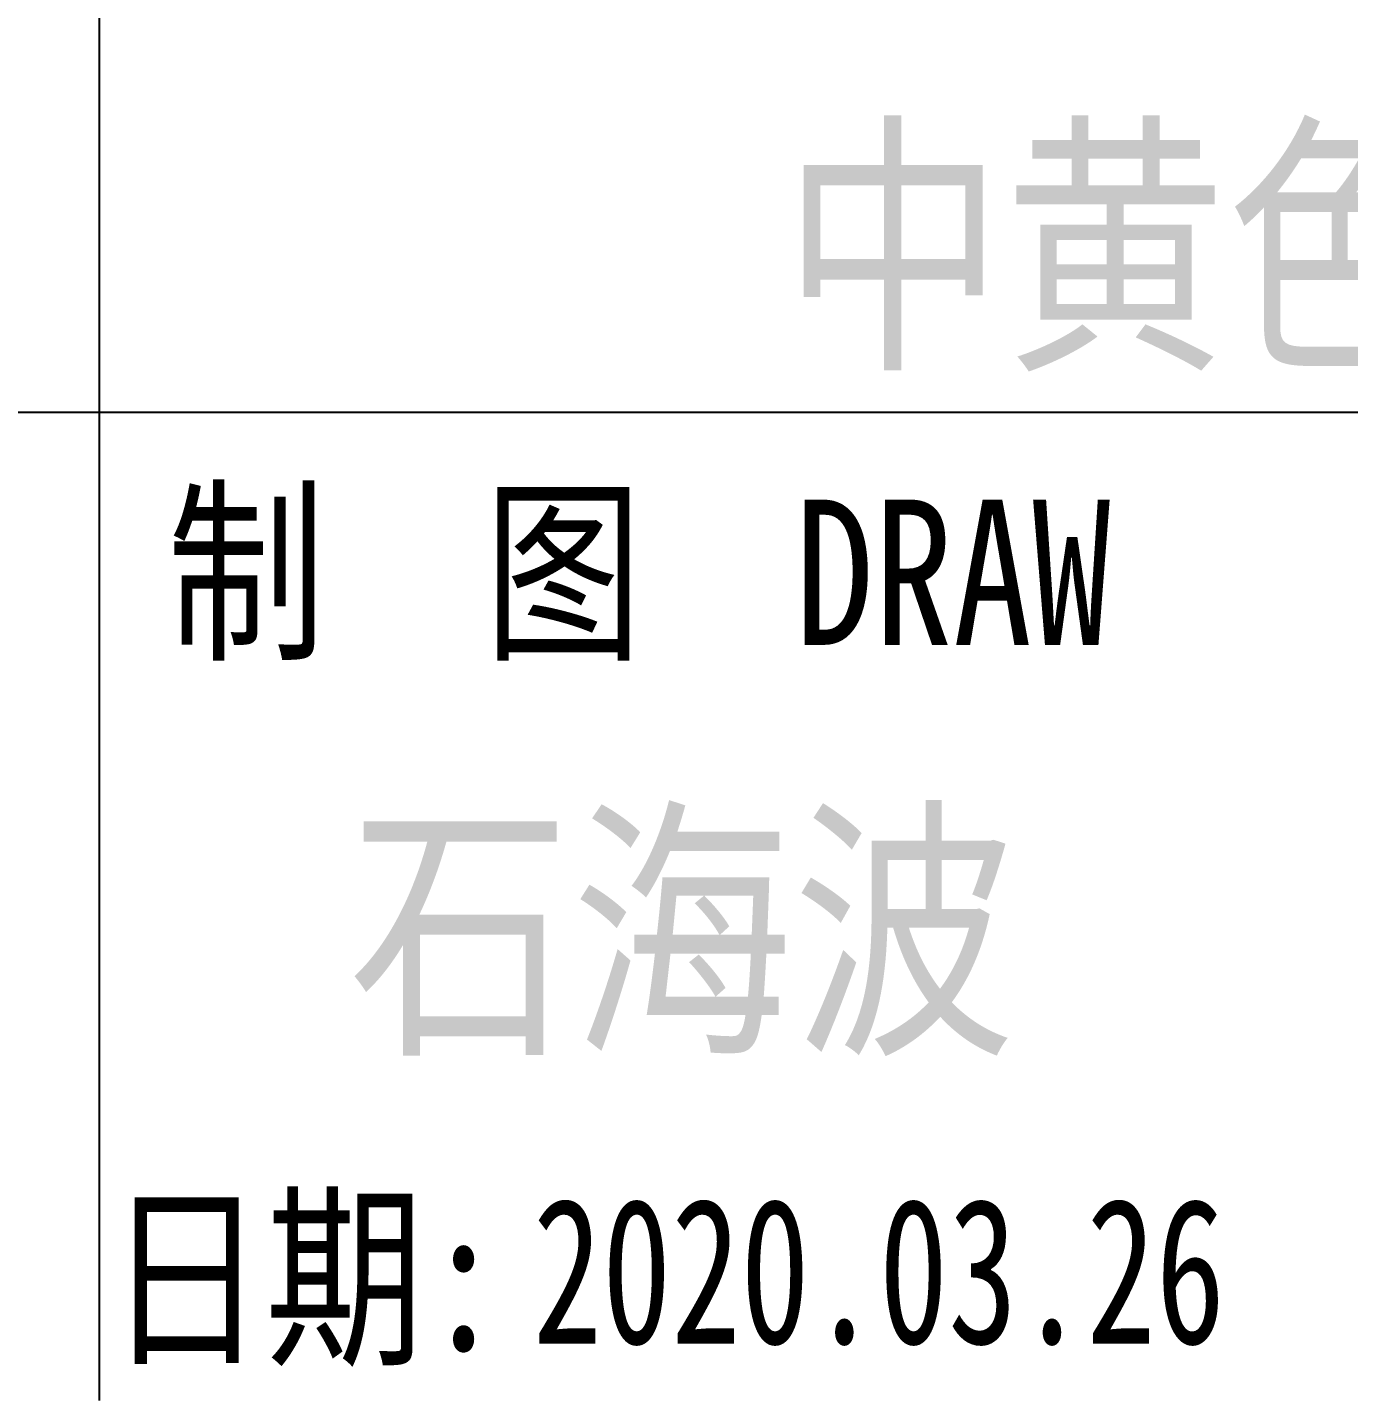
# Model space of a CAD drawing. Header units: millimetres. Extents: x 1333 to 58474, y -42879 to 3618.
# Drawn here: x 53796.61 to 53819.34, y 732.87 to 756.5 of the extents above; entities that cross this region are included whole.
import ezdxf
from ezdxf.enums import TextEntityAlignment as Align

# ---------------------------------------------------------------- set-up
doc = ezdxf.new("R2010")
doc.units = ezdxf.units.MM
doc.header["$LTSCALE"] = 0.5
doc.layers.add('图\\M+19E79\\M+195B6\\M+18E9A', color=7, linetype='Continuous')
doc.layers.add('表面处理', color=7, linetype='Continuous')
doc.layers.add('图框', color=7, linetype='Continuous', lineweight=18)
doc.styles.add('国标', font='simfang.ttf', dxfattribs={"width": 0.8})

# ---------------------------------------------------------------- blocks, each defined once
blk = doc.blocks.new('GZDEH零件A3图框V01版')
at = {"layer": '图\\M+19E79\\M+195B6\\M+18E9A', "color": 9}
for p, q in [((3114.17, -1802.211), (3114.17, -1815.961)), ((3181.99, -1815.961), (3092.49, -1815.961)), ((3114.17, -1815.961), (3114.17, -1832.961)), ((3114.17, -1815.961), (3114.17, -1832.961))]:
    blk.add_line(p, q, dxfattribs=at)
at = {"layer": '图\\M+19E79\\M+195B6\\M+18E9A', "color": 9, "style": '国标', "width": 0.8}
for s, p in [('制  图', (3119.431, -1819.96)), ('日期:', (3117.713, -1832.097))]:
    blk.add_text(s, height=2.5, dxfattribs=at).set_placement(p, align=Align.CENTER)
blk.add_text(' DRAW', height=2.5, dxfattribs=at).set_placement((3124.776, -1819.96))
blk = doc.blocks.new('DEH A3')
at = {"layer": '图框'}
blk.add_blockref('GZDEH零件A3图框V01版', (-2857.49, 1846.461), dxfattribs=at)

msp = doc.modelspace()

# ---------------------------------------------------------------- block references
at = {"layer": '图框'}
msp.add_blockref('DEH A3', (53541.163, 719.375), dxfattribs=at)

# ---------------------------------------------------------------- texts
at = {"layer": '图\\M+19E79\\M+195B6\\M+18E9A', "color": 3, "style": '国标'}
for s, height, width, p in [('石海波', 3.5, 0.8, (53802.142, 739.191)), ('2020.03.26', 2.5, 0.7, (53805.306, 733.855))]:
    msp.add_text(s, height=height, dxfattribs=dict(at, width=width)).set_placement(p)
at = {"layer": '表面处理', "color": 3, "style": '国标', "width": 0.8}
msp.add_text('中黄色烤漆', height=3.5, dxfattribs=at).set_placement((53819.143, 750.976), align=Align.CENTER)

doc.saveas('drawing.dxf')
